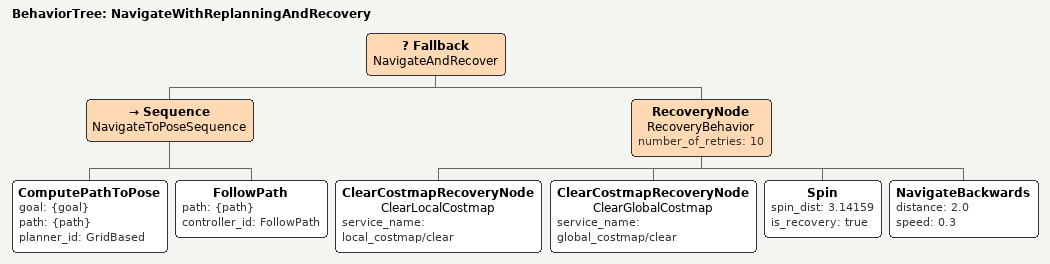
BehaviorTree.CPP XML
<?xml version="1.0"?>
<root main_tree_to_execute="NavigateWithReplanningAndRecovery">
  <BehaviorTree ID="NavigateWithReplanningAndRecovery">
    <!-- Fallback节点处理正常导航失败后的恢复操作 -->
    <Fallback name="NavigateAndRecover">
      <!-- Sequence节点确保顺序执行导航 -->
      <Sequence name="NavigateToPoseSequence">
        <!-- 计算路径并导航 -->
        <ComputePathToPose goal="{goal}" path="{path}" planner_id="GridBased"/>
        <FollowPath path="{path}" controller_id="FollowPath"/>
      </Sequence>

      <!-- 如果导航失败，执行恢复行为 -->
      <RecoveryNode name="RecoveryBehavior" number_of_retries="10">
        <!-- 清除局部代价地图，解决临时障碍物问题 -->
        <ClearCostmapRecoveryNode name="ClearLocalCostmap" service_name="local_costmap/clear" />

        <!-- 清除全局代价地图，解决规划层面问题 -->
        <ClearCostmapRecoveryNode name="ClearGlobalCostmap" service_name="global_costmap/clear" />

        <!-- 如果依然无法解决，执行旋转以试图摆脱困境 -->
        <Spin spin_dist="3.14159" is_recovery="true" />

        <!-- 新增：如果旋转不能解决，尝试沿着原路径返回 -->
        <NavigateBackwards distance="2.0" speed="0.3"/>
      </RecoveryNode>
    </Fallback>
  </BehaviorTree>
</root>
